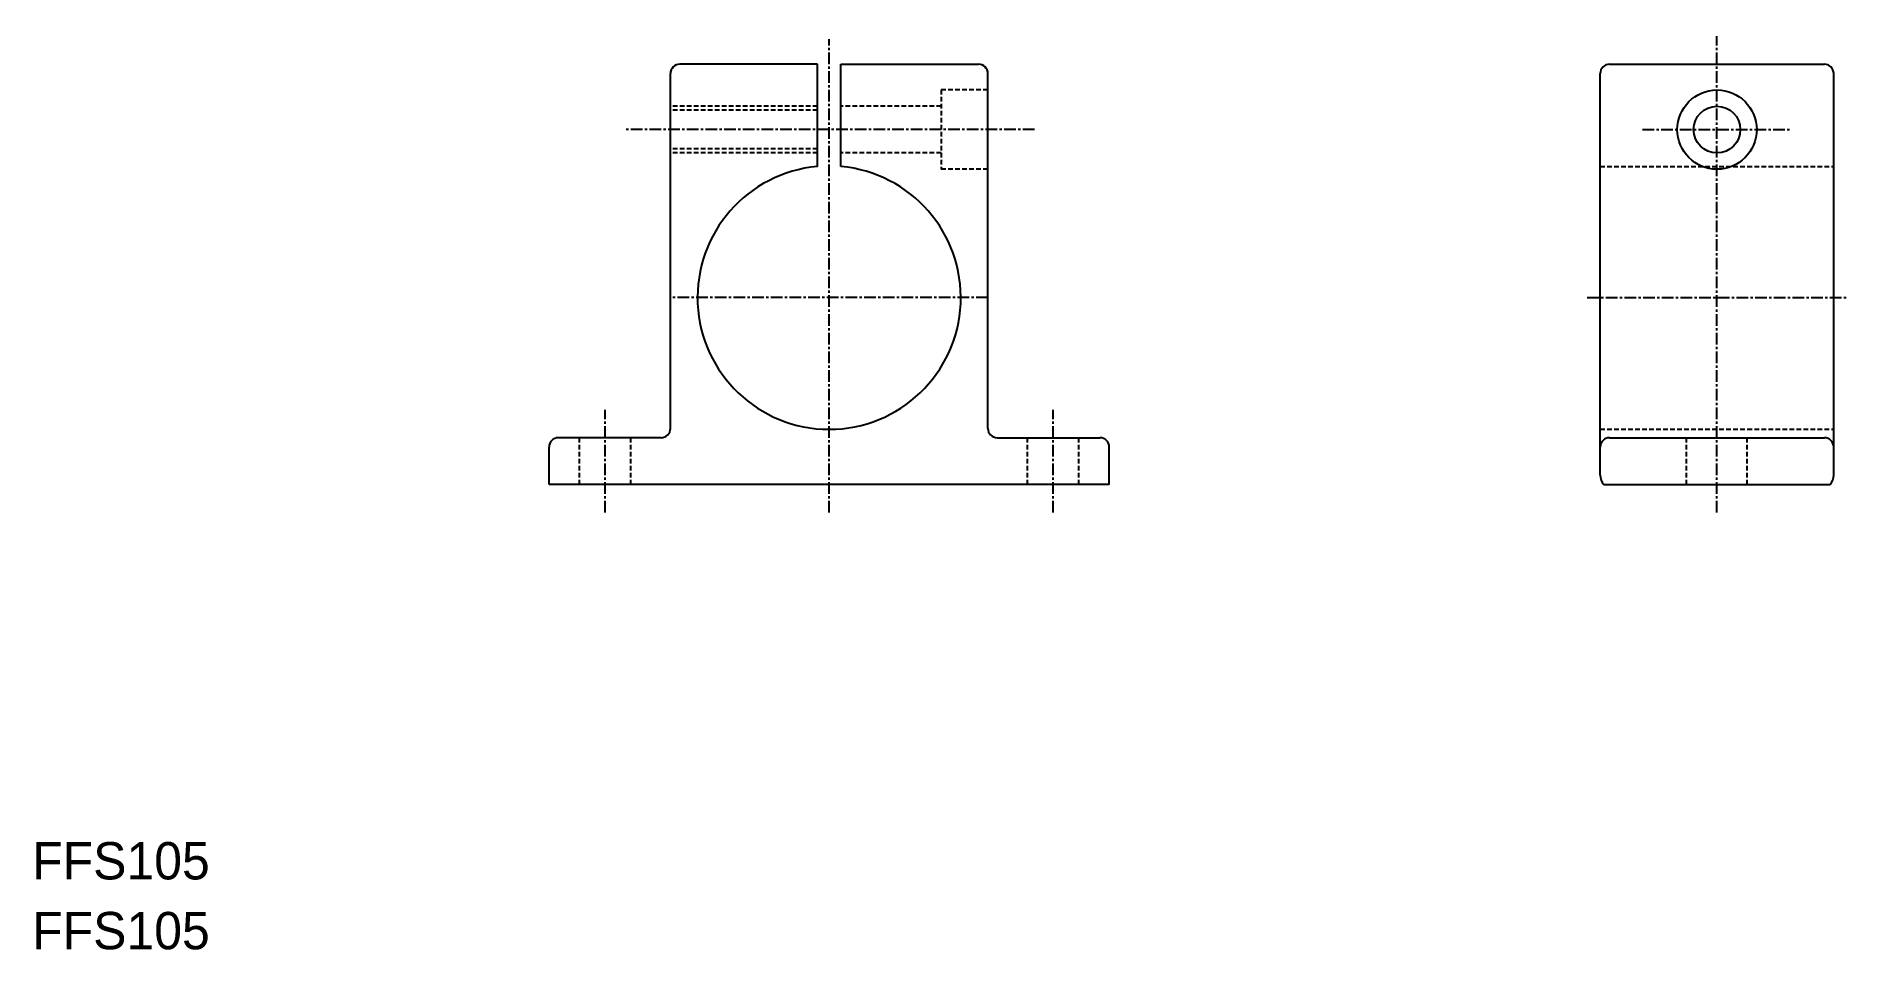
# Model space of a CAD drawing. Extents: x 10 to 204, y -12 to 86.
import ezdxf

# ---------------------------------------------------------------- set-up
doc = ezdxf.new("R2010")
doc.units = 0
doc.linetypes.add('CENTER', pattern=[2, 1.25, -0.25, 0.25, -0.25])
doc.linetypes.add('DASHED', pattern=[0.75, 0.5, -0.25])
doc.layers.get('0').update_dxf_attribs({"linetype": 'CONTINUOUS'})
doc.layers.add('CENTER', color=1, linetype='CENTER')

msp = doc.modelspace()

# ---------------------------------------------------------------- linework, layer by layer
at = {"color": 7, "linetype": 'CONTINUOUS'}
for p, q in [((78.36, 44.2), (78.36, 82.2)), ((94.11, 83.2), (79.36, 83.2)), ((94.11, 72.25), (94.11, 83.2)), ((96.61, 72.25), (96.61, 83.2)), ((96.61, 83.2), (111.36, 83.2)), ((112.36, 44.2), (112.36, 82.2)), ((177.94, 39.2), (177.94, 82.2)), ((178.94, 83.2), (201.94, 83.2)), ((202.94, 39.2), (202.94, 82.2)), ((77.36, 43.2), (66.36, 43.2)), ((113.36, 43.2), (124.36, 43.2)), ((178.94, 43.2), (201.94, 43.2)), ((65.36, 38.2), (65.36, 42.2)), ((125.36, 38.2), (125.36, 42.2)), ((125.36, 38.2), (65.36, 38.2)), ((178.32, 38.2), (202.56, 38.2))]:
    msp.add_line(p, q, dxfattribs=at)
at = {"color": 3, "linetype": 'DASHED'}
for p, q in [((112.36, 80.45), (107.36, 80.45)), ((107.36, 80.45), (107.36, 71.95)), ((94.11, 78.7), (78.36, 78.7)), ((94.11, 78.27), (78.36, 78.27)), ((107.36, 78.7), (96.61, 78.7)), ((94.11, 74.14), (78.36, 74.14)), ((94.11, 73.7), (78.36, 73.7)), ((107.36, 73.7), (96.61, 73.7)), ((112.36, 71.95), (107.36, 71.95)), ((177.94, 72.25), (202.94, 72.25)), ((68.61, 38.2), (68.61, 43.2)), ((74.11, 38.2), (74.11, 43.2)), ((116.61, 38.2), (116.61, 43.2)), ((122.11, 38.2), (122.11, 43.2)), ((177.94, 44.1), (202.94, 44.1)), ((187.19, 38.2), (187.19, 43.2)), ((193.69, 38.2), (193.69, 43.2))]:
    msp.add_line(p, q, dxfattribs=at)
at = {"color": 7, "linetype": 'CONTINUOUS'}
for radius in [4.25, 2.5]:
    msp.add_circle((190.44, 76.2), radius, dxfattribs=at)
for centre, radius, start, end in [((79.36, 82.2), 1, 90, 180), ((111.36, 82.2), 1, 0, 90), ((178.94, 82.2), 1, 90, 180), ((201.94, 82.2), 1, 0, 90), ((95.36, 58.2), 14.1, 95.0861, 84.9139), ((66.36, 42.2), 1, 90, 180), ((77.36, 44.2), 1, 270, 0), ((113.36, 44.2), 1, 180, 270), ((124.36, 42.2), 1, 0, 90), ((178.94, 42.2), 1, 90, 180), ((201.94, 42.2), 1, 0, 90), ((179.44, 39.2), 1.5, 180, 221.8103), ((201.44, 39.2), 1.5, 318.1897, 0)]:
    msp.add_arc(centre, radius, start, end, dxfattribs=at)
at = {"layer": 'CENTER', "color": 1, "linetype": 'CENTER'}
for p, q in [((95.36, 35.2), (95.36, 85.87)), ((190.44, 35.2), (190.44, 86.2)), ((117.36, 76.2), (73.36, 76.2)), ((115.36, 76.2), (84.36, 76.2)), ((182.47, 76.2), (198.41, 76.2)), ((112.36, 58.2), (78.36, 58.2)), ((176.54, 58.2), (204.34, 58.2)), ((71.36, 35.2), (71.36, 46.2)), ((119.36, 35.2), (119.36, 46.2))]:
    msp.add_line(p, q, dxfattribs=at)

# ---------------------------------------------------------------- texts
at = {"color": 7, "linetype": 'CONTINUOUS'}
for p in [(10, -4.11), (10, -11.59)]:
    msp.add_text('FFS105', height=4, dxfattribs=at).set_placement(p)

doc.saveas('drawing.dxf')
